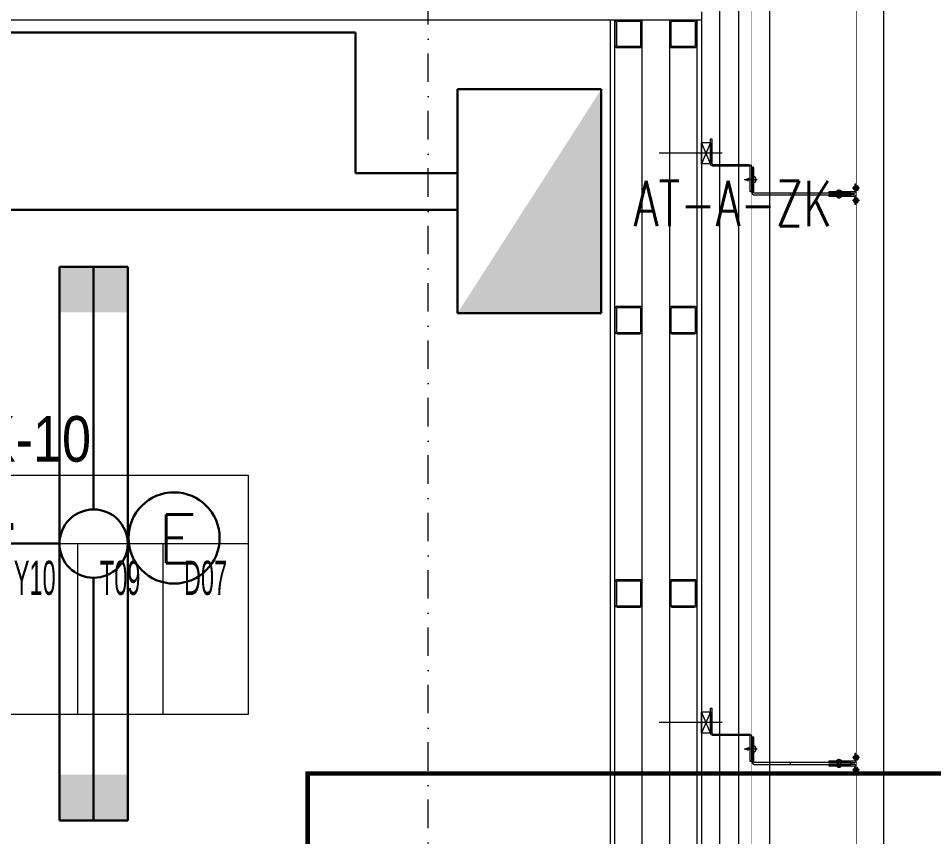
# Model space of a CAD drawing. Extents: x -1701 to 23780, y -363 to 7742.
# Drawn here: x 4632.5 to 4833.5, y 2183.9 to 2363.6 of the extents above; entities that cross this region are included whole.
import ezdxf
from ezdxf.enums import TextEntityAlignment as Align

# ---------------------------------------------------------------- set-up
doc = ezdxf.new("R2010")
doc.units = 0
doc.header["$LTSCALE"] = 25
doc.header["$MEASUREMENT"] = 0
doc.header["$PDMODE"] = 1
doc.linetypes.add('Audi$0$DASHDOT2', pattern=[0.5, 0.25, -0.125, 0, -0.125])
doc.linetypes.add('Audi$0$HIDDEN2', pattern=[4.7625, 3.175, -1.5875])
doc.layers.get('0').update_dxf_attribs({"color": 9, "lineweight": 9})
for name, color, linetype, lineweight in [('31', 9, 'Continuous', 9), ('Audi$0$06D', 8, 'Continuous', 9), ('Audi$0$10', 8, 'Continuous', 9), ('Audi$0$11', 8, 'Continuous', 9), ('Audi$0$14', 8, 'Continuous', 9), ('Audi$0$21', 8, 'Continuous', 9), ('Audi$0$24', 8, 'Audi$0$DASHDOT2', 9), ('Audi$0$33', 8, 'Audi$0$BATTING', 9), ('E-2x36 W SIVAÜSTÜ FLUORESAN ARMATÜR (ETANŞ)', 7, 'Continuous', 30), ('E-ACİL AYDINLATMA KİTİ', 7, 'Continuous', 30), ('E-AYDINLATMA VE PRİZ PANOSU', 7, 'Continuous', 30), ('E-KABLO', 7, 'Continuous', 30)]:
    doc.layers.add(name, color=color, linetype=linetype, lineweight=lineweight)
doc.styles.add('Audi$0$Arial', font='arial.ttf', dxfattribs={"height": 2.5})
doc.styles.add('Audi$0$MuuM_TEXT-STANDART', font='ARIALN.TTF')
doc.styles.add('E-YAZI', font='txttw.shx')
doc.linetypes.add('Audi$0$BATTING', pattern='A,0.0001,-0.1,[134,ltypeshp.shx,S=0.1,R=0,X=-0.1,Y=0],-0.2,[134,ltypeshp.shx,S=0.1,R=180,X=0.1,Y=0],-0.1', length=0.4001)

# ---------------------------------------------------------------- blocks, each defined once
blk = doc.blocks.new('Audi$0$p- alum kaplama profil')
at = {"lineweight": 13}
blk.add_lwpolyline([(7.12, 12.59), (7.12, 26.49)], dxfattribs=at)
at = {"lineweight": 5}
blk.add_lwpolyline([(9.44, 15.16), (4.79, 15.16), (4.79, 17.16), (9.44, 17.16)], close=True, dxfattribs=at)
for points in [[(4.79, 15.16), (9.44, 17.16)], [(9.44, 15.16), (4.79, 17.16)]]:
    blk.add_lwpolyline(points, dxfattribs=at)
at = {"lineweight": 18}
blk.add_lwpolyline([(4.09, 6.16), (-1.41, 6.16), (-1.41, 6.46), (4.09, 6.46, 0.414214), (4.29, 6.66), (4.29, 14.66, -0.414214), (4.79, 15.16), (10.29, 15.16), (10.29, 14.86), (4.79, 14.86, 0.414214), (4.59, 14.66), (4.59, 6.66, -0.414214)], format="xyb", close=True, dxfattribs=at)
blk.add_lwpolyline([(-2.06, 5.56), (-2.06, -2.34), (-2.06, -15.69), (-1.66, -15.69), (-1.66, -2.34), (-1.66, 5.56), (-1.66, 5.56), (-1.66, 5.57), (-1.66, 5.57), (-1.66, 5.58), (-1.66, 5.58), (-1.65, 5.59), (-1.65, 5.59), (-1.65, 5.59), (-1.65, 5.6), (-1.65, 5.6), (-1.64, 5.61), (-1.64, 5.61), (-1.64, 5.62), (-1.64, 5.62), (-1.63, 5.62), (-1.63, 5.63), (-1.63, 5.63), (-1.62, 5.63), (-1.62, 5.64), (-1.61, 5.64), (-1.61, 5.64), (-1.61, 5.64), (-1.6, 5.65), (-1.6, 5.65), (-1.59, 5.65), (-1.59, 5.65), (-1.58, 5.65), (-1.58, 5.65), (-1.57, 5.66), (-1.57, 5.66), (-1.56, 5.66), (-1.56, 5.66), (3.94, 5.66), (3.94, 6.06), (-1.56, 6.06), (-1.58, 6.06), (-1.61, 6.05), (-1.63, 6.05), (-1.66, 6.05), (-1.68, 6.04), (-1.7, 6.03), (-1.73, 6.03), (-1.75, 6.02), (-1.77, 6.01), (-1.79, 6), (-1.82, 5.99), (-1.84, 5.97), (-1.86, 5.96), (-1.88, 5.94), (-1.89, 5.93), (-1.91, 5.91), (-1.93, 5.89), (-1.95, 5.87), (-1.96, 5.85), (-1.97, 5.83), (-1.99, 5.81), (-2, 5.79), (-2.01, 5.77), (-2.02, 5.75), (-2.03, 5.72), (-2.04, 5.7), (-2.04, 5.68), (-2.05, 5.65), (-2.05, 5.63), (-2.06, 5.61), (-2.06, 5.58)], close=True)
blk.add_lwpolyline([(-1.66, -2.34), (-2.06, -2.34)])
for points in [[(-2.36, -10.84), (-2.36, -16.39), (-2.36, -16.39, -0.414214), (-2.51, -16.54), (-2.51, -16.54), (-4.06, -16.54), (-4.06, -16.84), (-2.51, -16.84), (-2.51, -16.84, 0.414214), (-2.06, -16.39), (-2.06, -10.84)], [(-1.36, -10.84), (-1.66, -10.84), (-1.66, -16.39, 0.414214), (-1.21, -16.84), (-1.21, -16.84), (0.34, -16.84), (0.34, -16.54), (-1.21, -16.54), (-1.21, -16.54, -0.414214), (-1.36, -16.39), (-1.36, -16.39)]]:
    blk.add_lwpolyline(points, format="xyb", close=True)
for points in [[(1.61, 6.87, -10), (0.98, 6.96, -10)], [(1.56, 7.05, -10), (1.02, 7.13, -10)], [(1.05, 6.91, -10), (1.29, 7.56, -10)], [(1.29, 4.93, -10), (1.29, 7.8, -10)], [(1.53, 6.82, -10), (1.29, 7.56, -10)], [(1.29, 6.16, -10), (1.29, 6.26, -10)], [(0.67, 5.66, -10), (1.91, 5.66, -10)], [(0.67, 5.66, -10), (0.67, 5.64, -10), (0.67, 5.62, -10), (0.67, 5.6, -10), (0.68, 5.58, -10), (0.68, 5.56, -10), (0.69, 5.54, -10), (0.69, 5.52, -10), (0.7, 5.5, -10), (0.7, 5.48, -10), (0.71, 5.46, -10), (0.72, 5.45, -10), (0.73, 5.43, -10), (0.74, 5.41, -10), (0.75, 5.4, -10), (0.76, 5.38, -10), (0.77, 5.36, -10), (0.79, 5.35, -10), (0.8, 5.33, -10), (0.81, 5.32, -10), (0.83, 5.31, -10), (0.84, 5.29, -10), (0.86, 5.28, -10), (0.87, 5.27, -10), (0.89, 5.26, -10), (0.91, 5.25, -10), (0.92, 5.24, -10), (0.94, 5.23, -10), (0.96, 5.22, -10), (0.98, 5.21, -10), (1, 5.21, -10), (1.02, 5.2, -10), (1.03, 5.2, -10)], [(0.96, 5.66, -10), (0.97, 5.66, -10), (0.97, 5.66, -10), (0.97, 5.66, -10), (0.98, 5.66, -10), (0.98, 5.66, -10), (0.99, 5.66, -10), (0.99, 5.66, -10), (1, 5.66, -10), (1, 5.67, -10), (1, 5.67, -10), (1.01, 5.67, -10), (1.01, 5.67, -10), (1.01, 5.67, -10), (1.02, 5.68, -10), (1.02, 5.68, -10), (1.02, 5.68, -10), (1.03, 5.69, -10), (1.03, 5.69, -10), (1.03, 5.69, -10), (1.04, 5.7, -10), (1.04, 5.7, -10), (1.04, 5.7, -10), (1.04, 5.71, -10), (1.04, 5.71, -10), (1.05, 5.72, -10), (1.05, 5.72, -10), (1.05, 5.72, -10), (1.05, 5.73, -10), (1.05, 5.73, -10), (1.05, 5.74, -10), (1.05, 5.74, -10), (1.05, 5.75, -10)], [(1.33, 5.85, -10), (0.98, 5.88, -10)], [(1.03, 5.2, -10), (1.04, 5.2, -10), (1.05, 5.19, -10), (1.05, 5.19, -10), (1.06, 5.19, -10), (1.06, 5.19, -10), (1.07, 5.19, -10), (1.07, 5.19, -10), (1.08, 5.19, -10), (1.08, 5.19, -10), (1.09, 5.19, -10), (1.09, 5.18, -10), (1.1, 5.18, -10), (1.1, 5.18, -10), (1.11, 5.18, -10), (1.11, 5.18, -10), (1.12, 5.18, -10), (1.12, 5.18, -10), (1.13, 5.18, -10), (1.13, 5.18, -10), (1.14, 5.18, -10), (1.15, 5.18, -10), (1.15, 5.18, -10), (1.16, 5.17, -10), (1.16, 5.17, -10), (1.17, 5.17, -10), (1.17, 5.17, -10), (1.18, 5.17, -10), (1.18, 5.17, -10), (1.19, 5.17, -10), (1.19, 5.17, -10), (1.2, 5.17, -10), (1.2, 5.17, -10)], [(1.05, 5.83, -10), (1.05, 6.01, -10)], [(1.05, 5.75, -10), (1.05, 5.83, -10)], [(1.2, 5.17, -10), (1.2, 5.2, -10)], [(1.38, 5.2, -10), (1.2, 5.2, -10)], [(1.38, 5.17, -10), (1.38, 5.2, -10)], [(1.38, 5.17, -10), (1.38, 5.17, -10), (1.39, 5.17, -10), (1.39, 5.17, -10), (1.4, 5.17, -10), (1.41, 5.17, -10), (1.41, 5.17, -10), (1.42, 5.17, -10), (1.42, 5.17, -10), (1.43, 5.17, -10), (1.43, 5.18, -10), (1.44, 5.18, -10), (1.44, 5.18, -10), (1.45, 5.18, -10), (1.45, 5.18, -10), (1.46, 5.18, -10), (1.46, 5.18, -10), (1.47, 5.18, -10), (1.47, 5.18, -10), (1.48, 5.18, -10), (1.48, 5.18, -10), (1.49, 5.18, -10), (1.5, 5.19, -10), (1.5, 5.19, -10), (1.51, 5.19, -10), (1.51, 5.19, -10), (1.52, 5.19, -10), (1.52, 5.19, -10), (1.53, 5.19, -10), (1.53, 5.19, -10), (1.54, 5.19, -10), (1.54, 5.2, -10), (1.55, 5.2, -10)], [(1.53, 5.75, -10), (1.53, 5.92, -10)], [(1.53, 5.75, -10), (1.53, 5.74, -10), (1.53, 5.74, -10), (1.53, 5.73, -10), (1.53, 5.73, -10), (1.53, 5.72, -10), (1.54, 5.72, -10), (1.54, 5.72, -10), (1.54, 5.71, -10), (1.54, 5.71, -10), (1.54, 5.7, -10), (1.54, 5.7, -10), (1.55, 5.7, -10), (1.55, 5.69, -10), (1.55, 5.69, -10), (1.55, 5.69, -10), (1.56, 5.68, -10), (1.56, 5.68, -10), (1.56, 5.68, -10), (1.57, 5.67, -10), (1.57, 5.67, -10), (1.58, 5.67, -10), (1.58, 5.67, -10), (1.58, 5.67, -10), (1.59, 5.66, -10), (1.59, 5.66, -10), (1.6, 5.66, -10), (1.6, 5.66, -10), (1.6, 5.66, -10), (1.61, 5.66, -10), (1.61, 5.66, -10), (1.62, 5.66, -10), (1.62, 5.66, -10)], [(1.55, 5.2, -10), (1.57, 5.2, -10), (1.59, 5.21, -10), (1.6, 5.21, -10), (1.62, 5.22, -10), (1.64, 5.23, -10), (1.66, 5.24, -10), (1.68, 5.25, -10), (1.69, 5.26, -10), (1.71, 5.27, -10), (1.73, 5.28, -10), (1.74, 5.29, -10), (1.76, 5.31, -10), (1.77, 5.32, -10), (1.78, 5.33, -10), (1.8, 5.35, -10), (1.81, 5.36, -10), (1.82, 5.38, -10), (1.83, 5.4, -10), (1.84, 5.41, -10), (1.85, 5.43, -10), (1.86, 5.45, -10), (1.87, 5.46, -10), (1.88, 5.48, -10), (1.89, 5.5, -10), (1.89, 5.52, -10), (1.9, 5.54, -10), (1.9, 5.56, -10), (1.9, 5.58, -10), (1.91, 5.6, -10), (1.91, 5.62, -10), (1.91, 5.64, -10), (1.91, 5.66, -10)], [(-2.86, -13.04, 0), (-0.86, -13.04, 0)], [(-2.36, -12.52, 0), (-2.4, -12.53, 0), (-2.43, -12.56, 0), (-2.47, -12.58, 0), (-2.5, -12.6, 0), (-2.53, -12.63, 0), (-2.56, -12.66, 0), (-2.59, -12.69, 0), (-2.61, -12.73, 0), (-2.63, -12.76, 0), (-2.65, -12.8, 0), (-2.67, -12.84, 0), (-2.68, -12.88, 0), (-2.69, -12.92, 0), (-2.7, -12.96, 0), (-2.71, -13, 0), (-2.71, -13.04, 0), (-2.71, -13.08, 0), (-2.7, -13.13, 0), (-2.69, -13.17, 0), (-2.68, -13.21, 0), (-2.67, -13.25, 0), (-2.65, -13.28, 0), (-2.63, -13.32, 0), (-2.61, -13.36, 0), (-2.59, -13.39, 0), (-2.56, -13.42, 0), (-2.53, -13.45, 0), (-2.5, -13.48, 0), (-2.47, -13.51, 0), (-2.43, -13.53, 0), (-2.4, -13.55, 0), (-2.36, -13.57, 0)], [(-2.36, -13.04, 0), (-2.36, -12.52, 0)], [(-2.36, -13.04, 0), (-2.36, -12.73, 0)], [(-2.36, -12.73, 0), (-2.36, -13.04, 0)], [(-1.36, -12.73, 0), (-2.36, -12.73, 0)], [(-2.36, -13.04, 0), (-2.36, -13.36, 0)], [(-2.36, -13.04, 0), (-2.36, -13.57, 0)], [(-2.36, -13.36, 0), (-2.36, -13.04, 0)], [(-1.36, -13.36, 0), (-2.36, -13.36, 0)], [(-1.36, -13.04, 0), (-1.36, -12.37, 0)], [(-1.36, -13.72, 0), (-1.32, -13.68, 0), (-1.29, -13.65, 0), (-1.26, -13.61, 0), (-1.23, -13.58, 0), (-1.2, -13.54, 0), (-1.18, -13.5, 0), (-1.16, -13.45, 0), (-1.14, -13.41, 0), (-1.12, -13.37, 0), (-1.1, -13.32, 0), (-1.09, -13.28, 0), (-1.08, -13.23, 0), (-1.07, -13.18, 0), (-1.06, -13.14, 0), (-1.06, -13.09, 0), (-1.06, -13.04, 0), (-1.06, -12.99, 0), (-1.06, -12.95, 0), (-1.07, -12.9, 0), (-1.08, -12.85, 0), (-1.09, -12.81, 0), (-1.1, -12.76, 0), (-1.12, -12.72, 0), (-1.14, -12.67, 0), (-1.16, -12.63, 0), (-1.18, -12.59, 0), (-1.2, -12.55, 0), (-1.23, -12.51, 0), (-1.26, -12.47, 0), (-1.29, -12.43, 0), (-1.32, -12.4, 0), (-1.36, -12.37, 0)], [(-1.36, -13.04, 0), (-1.36, -13.72, 0)], [(-3.29, -17.54, 0), (-3.29, -16.04, 0)], [(-0.56, -17.54, 0), (-0.56, -16.04, 0)], [(-3.84, -17.04, 0), (-3.81, -17.07, 0), (-3.78, -17.1, 0), (-3.75, -17.12, 0), (-3.72, -17.15, 0), (-3.69, -17.17, 0), (-3.66, -17.19, 0), (-3.62, -17.21, 0), (-3.59, -17.23, 0), (-3.55, -17.24, 0), (-3.52, -17.26, 0), (-3.48, -17.27, 0), (-3.44, -17.28, 0), (-3.4, -17.28, 0), (-3.36, -17.29, 0), (-3.32, -17.29, 0), (-3.29, -17.29, 0), (-3.25, -17.29, 0), (-3.21, -17.29, 0), (-3.17, -17.28, 0), (-3.13, -17.28, 0), (-3.09, -17.27, 0), (-3.06, -17.26, 0), (-3.02, -17.24, 0), (-2.98, -17.23, 0), (-2.95, -17.21, 0), (-2.91, -17.19, 0), (-2.88, -17.17, 0), (-2.85, -17.15, 0), (-2.82, -17.12, 0), (-2.79, -17.1, 0), (-2.76, -17.07, 0), (-2.73, -17.04, 0)], [(-3.29, -17.04, 0), (-3.84, -17.04, 0)], [(-2.85, -16.54, 0), (-2.86, -16.51, 0), (-2.87, -16.47, 0), (-2.89, -16.44, 0), (-2.91, -16.41, 0), (-2.93, -16.38, 0), (-2.96, -16.35, 0), (-2.98, -16.33, 0), (-3.01, -16.31, 0), (-3.04, -16.29, 0), (-3.07, -16.27, 0), (-3.11, -16.25, 0), (-3.14, -16.24, 0), (-3.18, -16.23, 0), (-3.21, -16.22, 0), (-3.25, -16.22, 0), (-3.29, -16.22, 0), (-3.32, -16.22, 0), (-3.36, -16.22, 0), (-3.39, -16.23, 0), (-3.43, -16.24, 0), (-3.46, -16.25, 0), (-3.5, -16.27, 0), (-3.53, -16.29, 0), (-3.56, -16.31, 0), (-3.59, -16.33, 0), (-3.61, -16.35, 0), (-3.64, -16.38, 0), (-3.66, -16.41, 0), (-3.68, -16.44, 0), (-3.7, -16.47, 0), (-3.71, -16.51, 0), (-3.73, -16.54, 0)], [(-3.29, -16.54, 0), (-3.73, -16.54, 0)], [(-3.29, -16.54, 0), (-3.55, -16.54, 0)], [(-3.55, -16.54, 0), (-3.29, -16.54, 0)], [(-3.55, -17.04, 0), (-3.55, -16.54, 0)], [(-3.29, -16.54, 0), (-2.85, -16.54, 0)], [(-3.29, -16.54, 0), (-3.03, -16.54, 0)], [(-3.03, -16.54, 0), (-3.29, -16.54, 0)], [(-3.29, -17.04, 0), (-2.73, -17.04, 0)], [(-3.03, -17.04, 0), (-3.03, -16.54, 0)], [(-0.56, -17.04, 0), (-1.11, -17.04, 0)], [(0, -17.04, 0), (-0.03, -17.07, 0), (-0.06, -17.1, 0), (-0.09, -17.12, 0), (-0.12, -17.15, 0), (-0.15, -17.17, 0), (-0.18, -17.19, 0), (-0.22, -17.21, 0), (-0.25, -17.23, 0), (-0.29, -17.24, 0), (-0.33, -17.26, 0), (-0.36, -17.27, 0), (-0.4, -17.28, 0), (-0.44, -17.28, 0), (-0.48, -17.29, 0), (-0.52, -17.29, 0), (-0.56, -17.29, 0), (-0.59, -17.29, 0), (-0.63, -17.29, 0), (-0.67, -17.28, 0), (-0.71, -17.28, 0), (-0.75, -17.27, 0), (-0.79, -17.26, 0), (-0.82, -17.24, 0), (-0.86, -17.23, 0), (-0.89, -17.21, 0), (-0.93, -17.19, 0), (-0.96, -17.17, 0), (-0.99, -17.15, 0), (-1.02, -17.12, 0), (-1.05, -17.1, 0), (-1.08, -17.07, 0), (-1.11, -17.04, 0)], [(-1, -16.54, 0), (-0.98, -16.51, 0), (-0.97, -16.47, 0), (-0.95, -16.44, 0), (-0.93, -16.41, 0), (-0.91, -16.38, 0), (-0.88, -16.35, 0), (-0.86, -16.33, 0), (-0.83, -16.31, 0), (-0.8, -16.29, 0), (-0.77, -16.27, 0), (-0.73, -16.25, 0), (-0.7, -16.24, 0), (-0.66, -16.23, 0), (-0.63, -16.22, 0), (-0.59, -16.22, 0), (-0.56, -16.22, 0), (-0.52, -16.22, 0), (-0.48, -16.22, 0), (-0.45, -16.23, 0), (-0.41, -16.24, 0), (-0.38, -16.25, 0), (-0.34, -16.27, 0), (-0.31, -16.29, 0), (-0.28, -16.31, 0), (-0.25, -16.33, 0), (-0.23, -16.35, 0), (-0.2, -16.38, 0), (-0.18, -16.41, 0), (-0.16, -16.44, 0), (-0.14, -16.47, 0), (-0.13, -16.51, 0), (-0.12, -16.54, 0)], [(-0.56, -16.54, 0), (-1, -16.54, 0)], [(-0.56, -16.54, 0), (-0.82, -16.54, 0)], [(-0.82, -16.54, 0), (-0.56, -16.54, 0)], [(-0.82, -17.04, 0), (-0.82, -16.54, 0)], [(-0.56, -16.54, 0), (-0.3, -16.54, 0)], [(-0.56, -16.54, 0), (-0.12, -16.54, 0)], [(-0.3, -16.54, 0), (-0.56, -16.54, 0)], [(-0.56, -17.04, 0), (0, -17.04, 0)], [(-0.3, -17.04, 0), (-0.3, -16.54, 0)]]:
    blk.add_polyline3d(points)
blk = doc.blocks.new('Audi$0$P-AKS_AUDI')
at = {"layer": 'Audi$0$24'}
blk.add_lwpolyline([(0, -2590), (0, 1250)], dxfattribs=at)
blk = doc.blocks.new('Audi$0$0_roomno2-flat-2')
at = {"layer": 'Audi$0$21'}
blk.add_lwpolyline([(96.88, -52.5), (0, -52.5), (0, 0), (96.88, 0)], close=True, dxfattribs=at)
for points in [[(0, -15), (96.88, -15)], [(40.62, -15), (40.62, -52.5)], [(59.38, -15), (59.38, -52.5)], [(78.12, -15), (78.12, -52.5)], [(0, -33.75), (40.62, -33.75)]]:
    blk.add_lwpolyline(points, dxfattribs=at)
at = {"layer": 'Audi$0$21', "style": 'Audi$0$MuuM_TEXT-STANDART', "width": 0.6}
blk.add_text('H:', height=7.5, dxfattribs=at).set_placement((1.75, -43.04), align=Align.MIDDLE_LEFT)
at = {"layer": 'Audi$0$21', "style": 'Audi$0$Arial'}
blk.add_attdef('ODANO', (0, 5.85), '', height=10, dxfattribs=at)
blk.add_attdef('MEKANADI', text='', height=10, dxfattribs=at).set_placement((1.75, -15), align=Align.BOTTOM_LEFT)
at = {"layer": 'Audi$0$21', "style": 'Audi$0$MuuM_TEXT-STANDART', "width": 0.6}
for tag, p in [('YER01', (50, -22.5)), ('TAVAN01', (68.75, -22.5)), ('DUVAR01', (87.5, -22.5)), ('YER02', (50, -33.75)), ('TAVAN02', (68.75, -33.75)), ('DUVAR02', (87.5, -33.75)), ('YER03', (50, -45)), ('TAVAN03', (68.75, -45)), ('DUVAR03', (87.5, -45))]:
    blk.add_attdef(tag, text='', height=7.5, dxfattribs=at).set_placement(p, align=Align.MIDDLE_CENTER)
for tag, p in [('M2', (1.75, -24.38)), ('TEMIZTAVANYUKSEKLIGI', (9, -43.04))]:
    blk.add_attdef(tag, text='', height=7.5, dxfattribs=at).set_placement(p, align=Align.MIDDLE_LEFT)
blk = doc.blocks.new('Audi$0$prf-60x60')
for points in [[(-2.5, -6), (2.5, -6, 0.414214), (3, -5.5), (3, -0.5, 0.414214), (2.5, 0), (-2.5, 0, 0.414214), (-3, -0.5), (-3, -5.5, 0.414214)], [(-2.5, -5.7), (2.5, -5.7, 0.414214), (2.7, -5.5), (2.7, -0.5, 0.414214), (2.5, -0.3), (-2.5, -0.3, 0.414214), (-2.7, -0.5), (-2.7, -5.5, 0.414214)]]:
    blk.add_lwpolyline(points, format="xyb", close=True)
at = {"color": 252}
blk.add_point((0, -3), dxfattribs=at)
blk = doc.blocks.new('Audi$0$p-zemin kat')
at = {"layer": 'Audi$0$06D'}
for points in [[(4177.8, 2865), (4822.5, 2865), (4822.5, 2034.62), (4782.5, 2034.62)], [(4797.5, 2034.62), (4797.5, 2840), (4177.8, 2840)], [(4790.7, 2034.62), (4790.71, 2833.2), (4177.8, 2833.25)], [(4769.5, 2055.32), (4769.5, 2363.15)], [(4775.5, 2363.15), (4775.5, 2055.32)]]:
    blk.add_lwpolyline(points, dxfattribs=at)
at = {"layer": 'Audi$0$10'}
for points, const_width in [([(4177.8, 2859.1), (4816.5, 2859.1), (4816.5, 2034.62)], 0.2), ([(4793.5, 2034.92), (4793.5, 2836), (4177.8, 2836)], 0.1)]:
    blk.add_lwpolyline(points, dxfattribs=dict(at, const_width=const_width))
at = {"layer": 'Audi$0$11'}
for points in [[(4782.5, 2363.15), (4782.5, 2363.15), (4782.5, 2054.32), (4762.5, 2054.32), (4762.5, 2363.15)], [(4763.5, 2055.32), (4763.5, 2055.32), (4763.5, 2363.15)], [(4781.5, 2363.15), (4781.5, 2055.32)]]:
    blk.add_lwpolyline(points, dxfattribs=at)
at = {"layer": 'Audi$0$14'}
blk.add_lwpolyline([(4782.5, 2365), (4782.5, 2363.15), (4287.5, 2363.15), (4287.5, 2365.15)], dxfattribs=at)
at = {"layer": 'Audi$0$33', "ltscale": 0.4}
blk.add_lwpolyline([(4786.5, 2036.84), (4786.5, 2829), (4177.8, 2829)], dxfattribs=at)
ref = blk.add_blockref('Audi$0$0_roomno2-flat-2', (4586.07, 2263.25))
ref.add_attrib('ODANO', 'AUDI-ZK-10', dxfattribs={"layer": 'Audi$0$21', "height": 10, "style": 'Audi$0$MuuM_TEXT-STANDART'}).set_placement((4586.07, 2263.25), align=Align.BOTTOM_LEFT)
ref.add_attrib('MEKANADI', 'ELEK.O.', dxfattribs={"layer": 'Audi$0$21', "height": 10, "style": 'Audi$0$MuuM_TEXT-STANDART'}).set_placement((4587.82, 2248.25), align=Align.BOTTOM_LEFT)
ref.add_attrib('M2', '6.12m2', dxfattribs={"layer": 'Audi$0$21', "height": 7.5, "style": 'Audi$0$MuuM_TEXT-STANDART', "width": 0.6}).set_placement((4587.82, 2238.88), align=Align.MIDDLE_LEFT)
ref.add_attrib('TEMIZTAVANYUKSEKLIGI', '5.40 M', dxfattribs={"layer": 'Audi$0$21', "height": 7.5, "style": 'Audi$0$MuuM_TEXT-STANDART', "width": 0.6}).set_placement((4595.07, 2220.21), align=Align.MIDDLE_LEFT)
ref.add_attrib('YER01', 'Y10', dxfattribs={"layer": 'Audi$0$21', "height": 7.5, "style": 'Audi$0$MuuM_TEXT-STANDART', "width": 0.6}).set_placement((4636.07, 2240.75), align=Align.MIDDLE_CENTER)
ref.add_attrib('TAVAN01', 'T09', dxfattribs={"layer": 'Audi$0$21', "height": 7.5, "style": 'Audi$0$MuuM_TEXT-STANDART', "width": 0.6}).set_placement((4654.82, 2240.75), align=Align.MIDDLE_CENTER)
ref.add_attrib('DUVAR01', 'D07', dxfattribs={"layer": 'Audi$0$21', "height": 7.5, "style": 'Audi$0$MuuM_TEXT-STANDART', "width": 0.6}).set_placement((4673.57, 2240.75), align=Align.MIDDLE_CENTER)
at = {"layer": 'Audi$0$10'}
for p in [(4766.5, 2363.15), (4778.5, 2363.15), (4766.5, 2300.32), (4778.5, 2300.32), (4766.5, 2240.32), (4778.5, 2240.32)]:
    blk.add_blockref('Audi$0$prf-60x60', p, dxfattribs=at)
at = {"layer": 'Audi$0$10', "rotation": 90}
for p in [(4799.66, 2326.86), (4799.66, 2201.86)]:
    blk.add_blockref('Audi$0$p- alum kaplama profil', p, dxfattribs=at)
at = {"layer": 'Audi$0$24'}
blk.add_blockref('Audi$0$P-AKS_AUDI', (4722.5, 2785), dxfattribs=at)
blk = doc.blocks.new('Audi')
at = {"layer": 'Audi$0$21', "linetype": 'Audi$0$HIDDEN2', "ltscale": 0.1, "const_width": 1}
blk.add_lwpolyline([(4918.81, 2197.8), (4696.02, 2197.8), (4696.02, 1849.53), (4918.81, 1849.53)], close=True, dxfattribs=at)
at = {"layer": 'Audi$0$10'}
blk.add_blockref('Audi$0$p-zemin kat', (0, 0), dxfattribs=at)
blk = doc.blocks.new('1 50 2x36 W SIVAÜSTÜ FLUORESAN ARMATÜR (ETANŞ)')
at = {"layer": 'E-2x36 W SIVAÜSTÜ FLUORESAN ARMATÜR (ETANŞ)', "color": 4}
for p, q in [((-60.75, 7.5), (60.75, 7.5)), ((-60.75, 7.5), (-60.75, -7.5)), ((60.75, 7.5), (60.75, -7.5)), ((-7.5, 0), (-60.75, 0)), ((7.5, 0), (60.75, 0)), ((-60.75, -7.5), (60.75, -7.5))]:
    blk.add_line(p, q, dxfattribs=at)
blk.add_circle((0, 0), 7.5, dxfattribs=at)
for points in [[(-50.75, 7.5), (-50.75, -7.5), (-60.75, 7.5), (-60.75, -7.5)], [(50.75, 7.5), (50.75, -7.5), (60.75, 7.5), (60.75, -7.5)]]:
    blk.add_solid(points, dxfattribs=at)
blk = doc.blocks.new('3.10 kotu elk')
at = {"rotation": 270}
blk.add_blockref('1 50 2x36 W SIVAÜSTÜ FLUORESAN ARMATÜR (ETANŞ)', (4649, -1956.75), dxfattribs=at)
blk = doc.blocks.new('100_ACİL AYDINLATMA KİTİ')
at = {"layer": 'E-ACİL AYDINLATMA KİTİ', "color": 3}
blk.add_circle((0, 0), 1.251, dxfattribs=at)
at = {"layer": 'E-ACİL AYDINLATMA KİTİ', "color": 3, "style": 'E-YAZI'}
blk.add_text('E', height=1.34, dxfattribs=at).set_placement((-0.448, -0.694))
blk = doc.blocks.new('100_AYDINLATMA VE PRİZ PANOSU')
at = {"layer": 'E-AYDINLATMA VE PRİZ PANOSU', "color": 4}
for p, q in [((-3.072, 3.948), (3.072, 3.948)), ((-3.072, 0), (-3.072, 3.948)), ((3.072, 3.948), (3.072, 0)), ((3.072, 0), (-3.072, 0))]:
    blk.add_line(p, q, dxfattribs=at)
blk.add_solid([(3.072, 0), (-3.072, 0), (-3.072, 3.948)], dxfattribs=at)

msp = doc.modelspace()

# ---------------------------------------------------------------- linework, layer by layer
at = {"layer": 'E-KABLO', "color": 5}
for p, q in [((4372.25, 2360.43), (4706.54, 2360.43)), ((4706.54, 2360.43), (4706.54, 2329.55)), ((4706.54, 2329.55), (4728.91, 2329.55))]:
    msp.add_line(p, q, dxfattribs=at)
at = {"layer": 'E-KABLO', "color": 6}
for p, q in [((4515.03, 2321.55), (4728.91, 2321.55)), ((4545.5, 2248.25), (4641.5, 2248.25))]:
    msp.add_line(p, q, dxfattribs=at)

# ---------------------------------------------------------------- block references
at = {"color": 6}
msp.add_blockref('Audi', (0, 0), dxfattribs=at)
at = {"layer": '31'}
msp.add_blockref('3.10 kotu elk', (0, 4205), dxfattribs=at)
at = {"layer": 'E-ACİL AYDINLATMA KİTİ', "xscale": 8, "yscale": 8, "zscale": 8}
msp.add_blockref('100_ACİL AYDINLATMA KİTİ', (4666.66, 2249.49), dxfattribs=at)
at = {"layer": 'E-AYDINLATMA VE PRİZ PANOSU', "xscale": 8, "yscale": 8, "zscale": 8, "rotation": 90}
msp.add_blockref('100_AYDINLATMA VE PRİZ PANOSU', (4760.5, 2323.43), dxfattribs=at)

# ---------------------------------------------------------------- texts
at = {"layer": 'E-AYDINLATMA VE PRİZ PANOSU', "color": 4, "style": 'E-YAZI', "width": 0.7}
msp.add_text('AT-A-ZK', height=10, dxfattribs=at).set_placement((4767.64, 2317.91))

doc.saveas('drawing.dxf')
